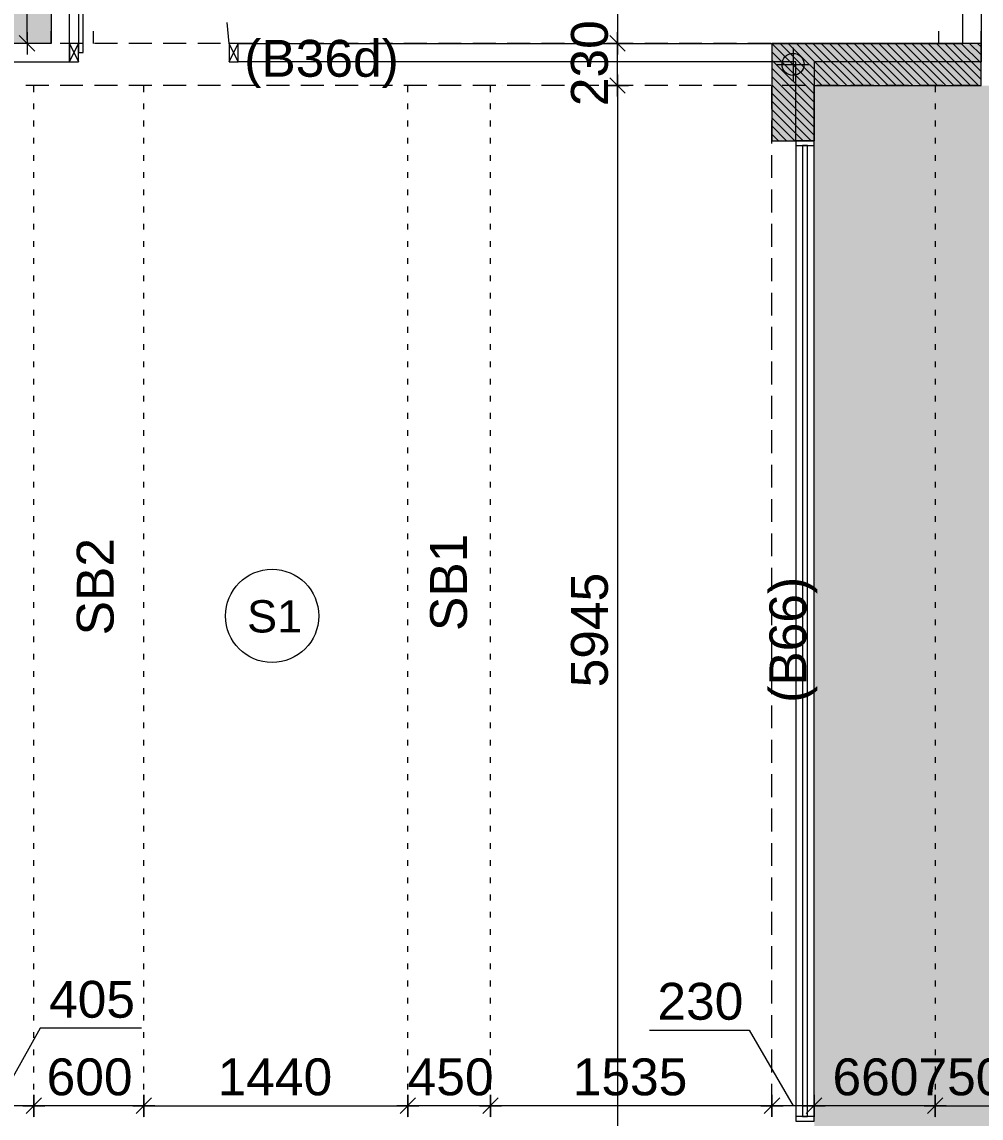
# Model space of a CAD drawing. Header units: millimetres. Extents: x -1303 to 98744, y -1303 to 90097.
# Drawn here: x 21544 to 26774, y 52649 to 58624 of the extents above; entities that cross this region are included whole.
import ezdxf

# ---------------------------------------------------------------- set-up
doc = ezdxf.new("R2010")
doc.units = ezdxf.units.MM
doc.layers.add('PDF_Geometry', color=7, linetype='Continuous')
doc.layers.add('PDF_Text', color=7, linetype='Continuous')
doc.layers.add('PDF_Solid Fills', color=192, linetype='Continuous', true_color=0xc2c0c0c0)
doc.styles.add('PDF ArialMT', font='arial.ttf')

msp = doc.modelspace()

# ---------------------------------------------------------------- hatches: boundary and pattern name
at = {"layer": 'PDF_Solid Fills'}
msp.add_hatch(color=256, dxfattribs=at).paths.add_polyline_path([(25634.25787, 57977.67206), (25864.28268, 57977.67206), (25864.28268, 58277.6816), (26774.30323, 58277.6816), (26774.30323, 58507.70642), (25634.25787, 58507.70642)])

# ---------------------------------------------------------------- linework, layer by layer
at = {"layer": 'PDF_Geometry', "color": 9, "lineweight": 0, "true_color": 0xc0c0c0}
for points in [[(20581.69975, 60607.28148), (20631.63248, 60707.14692), (21301.05158, 60707.14692), (21350.9843, 60607.28148), (21803.7528, 60607.28148), (21803.7528, 61831.87383), (26674.18779, 61831.87383), (26674.18779, 61319.8646), (26774.05116, 61319.8646), (26774.05116, 61932.58226), (20128.93125, 61932.58226), (20128.93125, 58277.42953), (20228.79463, 58277.42953), (20228.79463, 58406.9112), (21803.7528, 58406.9112), (21803.7528, 59837.15189), (21703.88943, 59837.15189), (21703.88943, 58507.61964), (20228.79463, 58507.61964), (20228.79463, 61831.87383), (21703.88943, 61831.87383), (21703.88943, 60707.14692), (21350.9843, 60707.14692), (21350.9843, 60607.28148)], [(22723.67642, 58406.9112), (22673.74577, 58507.61964), (22663.58856, 58621.86963)], [(21803.7528, 58406.9112), (21853.68345, 58507.61964)], [(21803.7528, 58507.61964), (21853.68345, 58406.9112)], [(22673.74577, 58406.9112), (22723.67642, 58507.61964)]]:
    msp.add_lwpolyline(points, dxfattribs=at)
at = {"layer": 'PDF_Geometry', "color": 122, "lineweight": 0, "true_color": 0x00b88a}
for points in [[(24792.02366, 61682.07774), (24792.02366, 58527.08693), (24792.02366, 58547.39721)], [(21572.71351, 58527.08693), (21572.71351, 60457.48953), (21572.71351, 60437.17511)], [(21572.71351, 58567.70749), (21572.71351, 58447.5359)], [(21631.95425, 58507.61964), (21512.62564, 58507.61964)], [(21529.55157, 58549.93445), (21615.02832, 58464.46183)], [(24792.02366, 58277.42953), (24792.02366, 58507.61964)], [(24792.02366, 58237.65195), (24792.02366, 58257.11924), (24792.02366, 52352.50857), (24792.02366, 52371.97173)], [(22195.58839, 53138.71697), (21644.64869, 53138.71697), (21405.99356, 52716.41596)], [(24966.36152, 53127.71678), (25509.6833, 53127.71678), (25749.18556, 52716.41596)], [(21588.79231, 52716.41596), (21224.03986, 52716.41596), (21243.50509, 52716.41596)], [(22188.8176, 52716.41596), (21628.56989, 52716.41596)], [(22228.59311, 52716.41596), (23629.21342, 52716.41596), (23608.90314, 52716.41596)], [(24098.90785, 52716.41596), (23648.67865, 52716.41596)], [(25613.77816, 52716.41596), (24119.21813, 52716.41596), (24138.68336, 52716.41596)], [(25843.97033, 52716.41596), (25653.55367, 52716.41596)], [(26504.08141, 52716.41596), (25883.74584, 52716.41596)], [(26543.85692, 52716.41596), (27253.90073, 52716.41596), (27233.58838, 52716.41596)]]:
    msp.add_lwpolyline(points, dxfattribs=at)
at = {"layer": 'PDF_Geometry', "color": 9, "lineweight": 0, "true_color": 0xc0c0c0}
for points in [[(21853.68345, 58457.68898), (21879.07234, 58457.68898), (21879.07234, 59276.90378), (21853.68345, 59276.90378)], [(26674.18779, 58507.61964), (26674.18779, 59107.64699), (26774.05116, 59107.64699), (26774.05116, 58406.9112), (25863.43556, 58406.9112), (25863.43556, 57976.99436), (25763.57218, 57976.99436), (25763.57218, 58406.9112), (22723.67642, 58406.9112), (22723.67642, 58507.61964)], [(21803.7528, 58406.9112), (21853.68428, 58406.9112), (21853.68428, 58507.62046), (21803.7528, 58507.62046)], [(22673.74577, 58406.9112), (22723.67725, 58406.9112), (22723.67725, 58507.62046), (22673.74577, 58507.62046)], [(25763.57218, 52632.63346), (25863.43514, 52632.63346), (25863.43514, 57976.99436), (25763.57218, 57976.99436)], [(25763.57218, 57951.60547), (25863.43514, 57951.60547), (25863.43514, 57976.99436), (25763.57218, 57976.99436)], [(25800.81046, 52658.02235), (25827.04565, 52658.02235), (25827.04565, 57951.60547), (25800.81046, 57951.60547)], [(25763.57218, 52632.63346), (25863.43514, 52632.63346), (25863.43514, 52658.02235), (25763.57218, 52658.02235)]]:
    msp.add_lwpolyline(points, close=True, dxfattribs=at)
at = {"layer": 'PDF_Geometry', "color": 157, "lineweight": 0, "true_color": 0x3f5f7f}
for points in [[(21703.88943, 58507.61964), (21703.88943, 58573.63322)], [(21934.0816, 58507.61964), (21934.0816, 58573.63322)], [(26543.85692, 58507.61964), (26543.85692, 58573.63322)], [(26774.05116, 58507.61964), (26774.05116, 58573.63322)], [(21690.34786, 58507.61964), (21565.09767, 58507.61964)], [(21877.38016, 58507.61964), (21752.97503, 58507.61964)], [(22065.25752, 58507.61964), (21940.00526, 58507.61964)], [(22252.28982, 58507.61964), (22127.88468, 58507.61964)], [(22440.16718, 58507.61964), (22314.91491, 58507.61964)], [(22627.19948, 58507.61964), (22502.79227, 58507.61964)], [(22815.07683, 58507.61964), (22689.82457, 58507.61964)], [(23002.95419, 58507.61964), (22877.70193, 58507.61964)], [(23189.98649, 58507.61964), (23064.73423, 58507.61964)], [(23377.86385, 58507.61964), (23252.61159, 58507.61964)], [(23564.89408, 58507.61964), (23440.48894, 58507.61964)], [(23752.77351, 58507.61964), (23627.52125, 58507.61964)], [(23939.80374, 58507.61964), (23815.3986, 58507.61964)], [(24127.68109, 58507.61964), (24002.43091, 58507.61964)], [(24314.7134, 58507.61964), (24190.30826, 58507.61964)], [(24502.59075, 58507.61964), (24377.33849, 58507.61964)], [(24690.46811, 58507.61964), (24565.21792, 58507.61964)], [(24877.50041, 58507.61964), (24752.24815, 58507.61964)], [(25065.37777, 58507.61964), (24940.12551, 58507.61964)], [(25252.41007, 58507.61964), (25128.00493, 58507.61964)], [(25440.28743, 58507.61964), (25315.03516, 58507.61964)], [(25627.31973, 58507.61964), (25502.91252, 58507.61964)], [(25815.19708, 58507.61964), (25689.94482, 58507.61964)], [(26002.22731, 58507.61964), (25877.82218, 58507.61964)], [(26190.10674, 58507.61964), (26064.85448, 58507.61964)], [(26377.9841, 58507.61964), (26252.73184, 58507.61964)], [(26565.01433, 58507.61964), (26439.76414, 58507.61964)], [(26752.89376, 58507.61964), (26627.6415, 58507.61964)], [(21690.34786, 58277.42953), (21565.09767, 58277.42953)], [(21877.38016, 58277.42953), (21752.97503, 58277.42953)], [(22065.25752, 58277.42953), (21940.00526, 58277.42953)], [(22252.28982, 58277.42953), (22127.88468, 58277.42953)], [(22440.16718, 58277.42953), (22314.91491, 58277.42953)], [(22627.19948, 58277.42953), (22502.79227, 58277.42953)], [(22815.07683, 58277.42953), (22689.82457, 58277.42953)], [(23002.95419, 58277.42953), (22877.70193, 58277.42953)], [(23189.98649, 58277.42953), (23064.73423, 58277.42953)], [(23377.86385, 58277.42953), (23252.61159, 58277.42953)], [(23564.89408, 58277.42953), (23440.48894, 58277.42953)], [(23752.77351, 58277.42953), (23627.52125, 58277.42953)], [(23939.80374, 58277.42953), (23815.3986, 58277.42953)], [(24127.68109, 58277.42953), (24002.43091, 58277.42953)], [(24314.7134, 58277.42953), (24190.30826, 58277.42953)], [(24502.59075, 58277.42953), (24377.33849, 58277.42953)], [(24690.46811, 58277.42953), (24565.21792, 58277.42953)], [(24877.50041, 58277.42953), (24752.24815, 58277.42953)], [(25065.37777, 58277.42953), (24940.12551, 58277.42953)], [(25252.41007, 58277.42953), (25128.00493, 58277.42953)], [(25440.28743, 58277.42953), (25315.03516, 58277.42953)], [(25627.31973, 58277.42953), (25502.91252, 58277.42953)], [(25634.08844, 58148.79084), (25634.08844, 58277.42953)], [(25815.19708, 58277.42953), (25689.94482, 58277.42953)], [(25863.43556, 58148.79084), (25863.43556, 58277.42953)], [(26002.22731, 58277.42953), (25877.82218, 58277.42953)], [(26190.10674, 58277.42953), (26064.85448, 58277.42953)], [(26377.9841, 58277.42953), (26252.73184, 58277.42953)], [(26565.01433, 58277.42953), (26439.76414, 58277.42953)], [(26752.89376, 58277.42953), (26627.6415, 58277.42953)], [(25634.08844, 57960.91555), (25634.08844, 58086.16575)], [(25863.43556, 57960.91555), (25863.43556, 58086.16575)], [(25634.08844, 57773.88326), (25634.08844, 57898.28633)], [(25863.43556, 57773.88326), (25863.43556, 57898.28633)], [(25634.08844, 57586.00383), (25634.08844, 57711.25815)], [(25863.43556, 57586.00383), (25863.43556, 57711.25815)], [(25634.08844, 57398.12854), (25634.08844, 57523.37873)], [(25863.43556, 57398.12854), (25863.43556, 57523.37873)], [(25634.08844, 57211.09624), (25634.08844, 57336.34643)], [(25863.43556, 57211.09624), (25863.43556, 57336.34643)], [(25634.08844, 57023.21681), (25634.08844, 57148.47114)], [(25863.43556, 57023.21681), (25863.43556, 57148.47114)], [(25634.08844, 56836.18452), (25634.08844, 56961.43884)], [(25863.43556, 56836.18452), (25863.43556, 56961.43884)], [(25634.08844, 56648.30923), (25634.08844, 56773.55942)], [(25863.43556, 56648.30923), (25863.43556, 56773.55942)], [(25634.08844, 56461.27692), (25634.08844, 56585.68412)], [(25863.43556, 56461.27692), (25863.43556, 56585.68412)], [(25634.08844, 56273.3975), (25634.08844, 56398.65183)], [(25863.43556, 56273.3975), (25863.43556, 56398.65183)], [(25634.08844, 56086.36933), (25634.08844, 56210.7724)], [(25863.43556, 56086.36933), (25863.43556, 56210.7724)], [(25634.08844, 55898.48991), (25634.08844, 56023.74011)], [(25863.43556, 55898.48991), (25863.43556, 56023.74011)], [(25634.08844, 55711.45761), (25634.08844, 55835.86482)], [(25863.43556, 55711.45761), (25863.43556, 55835.86482)], [(25634.08844, 55523.58232), (25634.08844, 55648.83251)], [(25863.43556, 55523.58232), (25863.43556, 55648.83251)], [(25634.08844, 55335.70289), (25634.08844, 55460.95309)], [(25863.43556, 55335.70289), (25863.43556, 55460.95309)], [(25634.08844, 55148.67059), (25634.08844, 55273.92492)], [(25863.43556, 55148.67059), (25863.43556, 55273.92492)], [(25634.08844, 54960.7953), (25634.08844, 55086.0455)], [(25863.43556, 54960.7953), (25863.43556, 55086.0455)], [(25634.08844, 54773.76301), (25634.08844, 54898.16608)], [(25863.43556, 54773.76301), (25863.43556, 54898.16608)], [(25634.08844, 54585.88358), (25634.08844, 54711.1379)], [(25863.43556, 54585.88358), (25863.43556, 54711.1379)], [(25634.08844, 54398.85128), (25634.08844, 54523.25848)], [(25863.43556, 54398.85128), (25863.43556, 54523.25848)], [(25634.08844, 54210.97599), (25634.08844, 54336.22618)], [(25863.43556, 54210.97599), (25863.43556, 54336.22618)], [(25634.08844, 54023.94369), (25634.08844, 54148.35089)], [(25863.43556, 54023.94369), (25863.43556, 54148.35089)], [(25634.08844, 53836.06427), (25634.08844, 53961.31859)], [(25863.43556, 53836.06427), (25863.43556, 53961.31859)], [(25634.08844, 53648.18898), (25634.08844, 53773.43917)], [(25863.43556, 53648.18898), (25863.43556, 53773.43917)], [(25634.08844, 53461.15667), (25634.08844, 53586.40687)], [(25863.43556, 53461.15667), (25863.43556, 53586.40687)], [(25634.08844, 53273.27725), (25634.08844, 53398.53158)], [(25863.43556, 53273.27725), (25863.43556, 53398.53158)], [(25634.08844, 53086.24908), (25634.08844, 53210.65215)], [(25863.43556, 53086.24908), (25863.43556, 53210.65215)], [(25634.08844, 52898.36966), (25634.08844, 53023.61986)], [(25863.43556, 52898.36966), (25863.43556, 53023.61986)], [(25634.08844, 52711.33736), (25634.08844, 52835.74457)], [(25863.43556, 52711.33736), (25863.43556, 52835.74457)]]:
    msp.add_lwpolyline(points, dxfattribs=at)
at = {"layer": 'PDF_Geometry', "lineweight": 0}
for points in [[(21703.88943, 58570.24886), (21703.88943, 58570.24886)], [(21703.88943, 58570.24886), (21703.88943, 58570.24886)], [(21934.0816, 58570.24886), (21934.0816, 58570.24886)], [(21934.0816, 58570.24886), (21934.0816, 58570.24886)], [(26543.85692, 58570.24886), (26543.85692, 58570.24886)], [(26543.85692, 58570.24886), (26543.85692, 58570.24886)], [(26774.05116, 58570.24886), (26774.05116, 58570.24886)], [(26774.05116, 58570.24886), (26774.05116, 58570.24886)], [(21572.71351, 58507.61964), (21572.71351, 58507.61964)], [(21637.8779, 58507.61964), (21637.8779, 58507.61964)], [(21703.88943, 58507.61964), (21703.88943, 58507.61964)], [(21703.88943, 58507.61964), (21703.88943, 58507.61964)], [(21703.88943, 58507.61964), (21703.88943, 58507.61964)], [(21934.0816, 58507.61964), (21934.0816, 58507.61964)], [(21934.0816, 58507.61964), (21934.0816, 58507.61964)], [(24098.90785, 58507.61964), (24098.90785, 58507.61964)], [(24098.90785, 58507.61964), (24098.90785, 58507.61964)], [(24164.07225, 58507.61964), (24164.07225, 58507.61964)], [(24164.07225, 58507.61964), (24164.07225, 58507.61964)], [(24226.69942, 58507.61964), (24226.69942, 58507.61964)], [(24226.69942, 58507.61964), (24226.69942, 58507.61964)], [(24289.32451, 58507.61964), (24289.32451, 58507.61964)], [(24289.32451, 58507.61964), (24289.32451, 58507.61964)], [(24351.9496, 58507.61964), (24351.9496, 58507.61964)], [(24351.9496, 58507.61964), (24351.9496, 58507.61964)], [(24414.57677, 58507.61964), (24414.57677, 58507.61964)], [(24414.57677, 58507.61964), (24414.57677, 58507.61964)], [(24477.20186, 58507.61964), (24477.20186, 58507.61964)], [(24477.20186, 58507.61964), (24477.20186, 58507.61964)], [(24538.98191, 58507.61964), (24538.98191, 58507.61964)], [(24538.98191, 58507.61964), (24538.98191, 58507.61964)], [(24601.607, 58507.61964), (24601.607, 58507.61964)], [(24601.607, 58507.61964), (24601.607, 58507.61964)], [(24664.23417, 58507.61964), (24664.23417, 58507.61964)], [(24664.23417, 58507.61964), (24664.23417, 58507.61964)], [(24726.85926, 58507.61964), (24726.85926, 58507.61964)], [(24726.85926, 58507.61964), (24726.85926, 58507.61964)], [(24792.02366, 58507.61964), (24792.02366, 58507.61964)], [(24792.02366, 58507.61964), (24792.02366, 58507.61964)], [(25634.08844, 58505.92952), (25863.43556, 58276.58241)], [(25678.09751, 58507.61964), (25907.44255, 58277.42953)], [(25722.94955, 58507.61964), (25952.29666, 58277.42953)], [(25767.80366, 58507.61964), (25997.15078, 58277.42953)], [(25812.65778, 58507.61964), (26042.84995, 58277.42953)], [(25857.5119, 58507.61964), (26087.70407, 58277.42953)], [(25902.36601, 58507.61964), (26132.55818, 58277.42953)], [(25947.21806, 58507.61964), (26177.4123, 58277.42953)], [(25992.07217, 58507.61964), (26222.26434, 58277.42953)], [(26036.92629, 58507.61964), (26267.11846, 58277.42953)], [(26081.78041, 58507.61964), (26311.97258, 58277.42953)], [(26126.63452, 58507.61964), (26356.82669, 58277.42953)], [(26171.48657, 58507.61964), (26401.68081, 58277.42953)], [(26216.34068, 58507.61964), (26446.53285, 58277.42953)], [(26261.1948, 58507.61964), (26491.38697, 58277.42953)], [(26306.04892, 58507.61964), (26536.24109, 58277.42953)], [(26350.90303, 58507.61964), (26581.0952, 58277.42953)], [(26395.75508, 58507.61964), (26625.94932, 58277.42953)], [(26441.45632, 58507.61964), (26670.80136, 58277.42953)], [(26486.31044, 58507.61964), (26715.65548, 58277.42953)], [(26531.16248, 58507.61964), (26760.5096, 58277.42953)], [(26543.85692, 58507.61964), (26543.85692, 58507.61964)], [(26543.85692, 58507.61964), (26543.85692, 58507.61964)], [(26576.0166, 58507.61964), (26774.05116, 58309.58713)], [(26620.87071, 58507.61964), (26774.05116, 58354.44331)], [(26665.72483, 58507.61964), (26774.05116, 58399.29536)], [(26710.57895, 58507.61964), (26774.05116, 58444.14742)], [(26755.43099, 58507.61964), (26774.05116, 58489.0036)], [(26774.05116, 58507.61964), (26774.05116, 58507.61964)], [(26774.05116, 58507.61964), (26774.05116, 58507.61964)], [(25634.08844, 58461.07334), (25863.43556, 58231.73036)], [(25634.08844, 58416.22129), (25863.43556, 58186.87417)], [(25634.08844, 58371.36924), (25863.43556, 58141.175)], [(25634.08844, 58326.51306), (25863.43556, 58096.32295)], [(24098.90785, 58277.42953), (24098.90785, 58277.42953)], [(24098.90785, 58277.42953), (24098.90785, 58277.42953)], [(24164.07225, 58277.42953), (24164.07225, 58277.42953)], [(24164.07225, 58277.42953), (24164.07225, 58277.42953)], [(24226.69942, 58277.42953), (24226.69942, 58277.42953)], [(24226.69942, 58277.42953), (24226.69942, 58277.42953)], [(24289.32451, 58277.42953), (24289.32451, 58277.42953)], [(24289.32451, 58277.42953), (24289.32451, 58277.42953)], [(24351.9496, 58277.42953), (24351.9496, 58277.42953)], [(24351.9496, 58277.42953), (24351.9496, 58277.42953)], [(24414.57677, 58277.42953), (24414.57677, 58277.42953)], [(24414.57677, 58277.42953), (24414.57677, 58277.42953)], [(24477.20186, 58277.42953), (24477.20186, 58277.42953)], [(24477.20186, 58277.42953), (24477.20186, 58277.42953)], [(24538.98191, 58277.42953), (24538.98191, 58277.42953)], [(24538.98191, 58277.42953), (24538.98191, 58277.42953)], [(24601.607, 58277.42953), (24601.607, 58277.42953)], [(24601.607, 58277.42953), (24601.607, 58277.42953)], [(24664.23417, 58277.42953), (24664.23417, 58277.42953)], [(24664.23417, 58277.42953), (24664.23417, 58277.42953)], [(24726.85926, 58277.42953), (24726.85926, 58277.42953)], [(24726.85926, 58277.42953), (24726.85926, 58277.42953)], [(24792.02366, 58277.42953), (24792.02366, 58277.42953)], [(24792.02366, 58277.42953), (24792.02366, 58277.42953)], [(25634.08844, 58281.66101), (25863.43556, 58051.46677)], [(25634.08844, 58236.80483), (25863.43556, 58006.61473)], [(25634.08844, 58191.95278), (25848.20181, 57976.99436)], [(25634.08844, 58147.10073), (25803.34769, 57976.99436)], [(25634.08844, 58102.24455), (25758.49565, 57976.99436)], [(25634.08844, 58057.3925), (25713.64153, 57976.99436)], [(25634.08844, 58012.53632), (25668.78742, 57976.99436)], [(21609.10466, 52716.41596), (21609.10466, 52716.41596)], [(21609.10466, 52716.41596), (21609.10466, 52716.41596)], [(22209.12788, 52716.41596), (22209.12788, 52716.41596)], [(22209.12788, 52716.41596), (22209.12788, 52716.41596)], [(23648.67865, 52716.41596), (23648.67865, 52716.41596)], [(23648.67865, 52716.41596), (23648.67865, 52716.41596)], [(24098.90785, 52716.41596), (24098.90785, 52716.41596)], [(24098.90785, 52716.41596), (24098.90785, 52716.41596)], [(25634.08844, 52705.41576), (25634.08844, 52705.41576)], [(25634.08844, 52705.41576), (25634.08844, 52705.41576)], [(25863.43556, 52705.41576), (25863.43556, 52705.41576)], [(25863.43556, 52705.41576), (25863.43556, 52705.41576)], [(26523.54664, 52716.41596), (26523.54664, 52716.41596)], [(26523.54664, 52716.41596), (26523.54664, 52716.41596)], [(21609.10466, 52649.55939), (21609.10466, 52649.55939)], [(21609.10466, 52649.55939), (21609.10466, 52649.55939)], [(22209.12788, 52649.55939), (22209.12788, 52649.55939)], [(22209.12788, 52649.55939), (22209.12788, 52649.55939)], [(23648.67865, 52649.55939), (23648.67865, 52649.55939)], [(23648.67865, 52649.55939), (23648.67865, 52649.55939)], [(24098.90785, 52649.55939), (24098.90785, 52649.55939)], [(24098.90785, 52649.55939), (24098.90785, 52649.55939)], [(26523.54664, 52649.55939), (26523.54664, 52649.55939)], [(26523.54664, 52649.55939), (26523.54664, 52649.55939)]]:
    msp.add_lwpolyline(points, dxfattribs=at)
at = {"layer": 'PDF_Geometry', "color": 122, "lineweight": 0, "true_color": 0x00b88a}
for points in [[(24792.02366, 58447.5359), (24792.02366, 58567.70749)], [(24731.93787, 58507.61964), (24852.11152, 58507.61964)], [(24834.33847, 58464.46183), (24749.70885, 58549.93445)], [(24749.70885, 58319.74435), (24834.33847, 58235.11472)], [(24792.02366, 58337.51739), (24792.02366, 58217.34167)], [(24852.11152, 58277.42953), (24731.93787, 58277.42953)], [(21609.10466, 52656.3281), (21609.10466, 52776.50383)], [(22209.12788, 52656.3281), (22209.12788, 52776.50383)], [(23648.67865, 52656.3281), (23648.67865, 52776.50383)], [(24098.90785, 52776.50383), (24098.90785, 52656.3281)], [(25634.08844, 52656.3281), (25634.08844, 52776.50383)], [(25863.43556, 52656.3281), (25863.43556, 52776.50383)], [(26523.54664, 52656.3281), (26523.54664, 52776.50383)], [(21669.19045, 52716.41596), (21549.0168, 52716.41596)], [(21651.41947, 52758.73078), (21566.78985, 52674.10115)], [(22269.21575, 52716.41596), (22149.04209, 52716.41596)], [(22251.44269, 52758.73078), (22166.81307, 52674.10115)], [(23708.76444, 52716.41596), (23588.59079, 52716.41596)], [(23690.99347, 52758.73078), (23606.36384, 52674.10115)], [(24038.81999, 52716.41596), (24158.99571, 52716.41596)], [(24056.59304, 52674.10115), (24141.22266, 52758.73078)], [(25694.1763, 52716.41596), (25574.00265, 52716.41596)], [(25676.40325, 52758.73078), (25591.77363, 52674.10115)], [(25923.52342, 52716.41596), (25804.19482, 52716.41596)], [(25906.5975, 52758.73078), (25821.12074, 52674.10115)], [(26583.63451, 52716.41596), (26463.45878, 52716.41596)], [(26565.86145, 52758.73078), (26481.23183, 52674.10115)]]:
    msp.add_lwpolyline(points, close=True, dxfattribs=at)
at = {"layer": 'PDF_Geometry', "color": 5, "lineweight": 0}
msp.add_lwpolyline([(25634.08844, 57976.99436), (25863.43556, 57976.99436), (25863.43556, 58277.42953), (26774.05116, 58277.42953), (26774.05116, 58507.61964), (25634.08844, 58507.61964)], close=True, dxfattribs=at)
msp.add_lwpolyline([(25634.08844, 57976.99436), (25863.43556, 57976.99436), (25863.43556, 58277.42953), (26774.05116, 58277.42953), (26774.05116, 58507.61964), (25634.08844, 58507.61964)], close=True, dxfattribs=at)
at = {"layer": 'PDF_Geometry', "color": 20, "lineweight": 0, "true_color": 0xff4405}
for points in [[(25749.18556, 58482.23075), (25749.18556, 58301.97129)], [(25658.63228, 58392.52665), (25838.89379, 58392.52665)]]:
    msp.add_lwpolyline(points, dxfattribs=at)
at = {"layer": 'PDF_Geometry', "color": 180, "lineweight": 0, "true_color": 0x4f14ff}
for points in [[(21609.10466, 58241.88343), (21609.10466, 58277.42953)], [(22209.12788, 58241.88343), (22209.12788, 58277.42953)], [(23648.67865, 58241.88343), (23648.67865, 58277.42953)], [(24098.90785, 58241.88343), (24098.90785, 58277.42953)], [(26523.54664, 58277.42953), (26523.54664, 58241.88343)], [(21609.10466, 58148.79084), (21609.10466, 58180.10546)], [(22209.12788, 58148.79084), (22209.12788, 58180.10546)], [(23648.67865, 58148.79084), (23648.67865, 58180.10546)], [(24098.90785, 58148.79084), (24098.90785, 58180.10546)], [(26523.54664, 58180.10546), (26523.54664, 58148.79084)], [(21609.10466, 58054.85114), (21609.10466, 58086.16575)], [(22209.12788, 58054.85114), (22209.12788, 58086.16575)], [(23648.67865, 58054.85114), (23648.67865, 58086.16575)], [(24098.90785, 58054.85114), (24098.90785, 58086.16575)], [(26523.54664, 58086.16575), (26523.54664, 58054.85114)], [(21609.10466, 57960.91555), (21609.10466, 57992.22603)], [(22209.12788, 57960.91555), (22209.12788, 57992.22603)], [(23648.67865, 57960.91555), (23648.67865, 57992.22603)], [(24098.90785, 57960.91555), (24098.90785, 57992.22603)], [(26523.54664, 57992.22603), (26523.54664, 57960.91555)], [(21609.10466, 57866.97585), (21609.10466, 57898.28633)], [(22209.12788, 57866.97585), (22209.12788, 57898.28633)], [(23648.67865, 57866.97585), (23648.67865, 57898.28633)], [(24098.90785, 57866.97585), (24098.90785, 57898.28633)], [(26523.54664, 57898.28633), (26523.54664, 57866.97585)], [(21609.10466, 57773.88326), (21609.10466, 57805.19374)], [(22209.12788, 57773.88326), (22209.12788, 57805.19374)], [(23648.67865, 57773.88326), (23648.67865, 57805.19374)], [(24098.90785, 57773.88326), (24098.90785, 57805.19374)], [(26523.54664, 57805.19374), (26523.54664, 57773.88326)], [(21609.10466, 57679.94354), (21609.10466, 57711.25815)], [(22209.12788, 57679.94354), (22209.12788, 57711.25815)], [(23648.67865, 57679.94354), (23648.67865, 57711.25815)], [(24098.90785, 57679.94354), (24098.90785, 57711.25815)], [(26523.54664, 57711.25815), (26523.54664, 57679.94354)], [(21609.10466, 57586.00383), (21609.10466, 57617.31845)], [(22209.12788, 57586.00383), (22209.12788, 57617.31845)], [(23648.67865, 57586.00383), (23648.67865, 57617.31845)], [(24098.90785, 57586.00383), (24098.90785, 57617.31845)], [(26523.54664, 57617.31845), (26523.54664, 57586.00383)], [(21609.10466, 57492.06412), (21609.10466, 57523.37873)], [(22209.12788, 57492.06412), (22209.12788, 57523.37873)], [(23648.67865, 57492.06412), (23648.67865, 57523.37873)], [(24098.90785, 57492.06412), (24098.90785, 57523.37873)], [(26523.54664, 57523.37873), (26523.54664, 57492.06412)], [(21609.10466, 57398.12854), (21609.10466, 57429.43902)], [(22209.12788, 57398.12854), (22209.12788, 57429.43902)], [(23648.67865, 57398.12854), (23648.67865, 57429.43902)], [(24098.90785, 57398.12854), (24098.90785, 57429.43902)], [(26523.54664, 57429.43902), (26523.54664, 57398.12854)], [(21609.10466, 57305.03595), (21609.10466, 57336.34643)], [(22209.12788, 57305.03595), (22209.12788, 57336.34643)], [(23648.67865, 57305.03595), (23648.67865, 57336.34643)], [(24098.90785, 57305.03595), (24098.90785, 57336.34643)], [(26523.54664, 57336.34643), (26523.54664, 57305.03595)], [(21609.10466, 57211.09624), (21609.10466, 57242.40672)], [(22209.12788, 57211.09624), (22209.12788, 57242.40672)], [(23648.67865, 57211.09624), (23648.67865, 57242.40672)], [(24098.90785, 57211.09624), (24098.90785, 57242.40672)], [(26523.54664, 57242.40672), (26523.54664, 57211.09624)], [(21609.10466, 57117.15653), (21609.10466, 57148.47114)], [(22209.12788, 57117.15653), (22209.12788, 57148.47114)], [(23648.67865, 57117.15653), (23648.67865, 57148.47114)], [(24098.90785, 57117.15653), (24098.90785, 57148.47114)], [(26523.54664, 57148.47114), (26523.54664, 57117.15653)], [(21609.10466, 57023.21681), (21609.10466, 57054.53143)], [(22209.12788, 57023.21681), (22209.12788, 57054.53143)], [(23648.67865, 57023.21681), (23648.67865, 57054.53143)], [(24098.90785, 57023.21681), (24098.90785, 57054.53143)], [(26523.54664, 57054.53143), (26523.54664, 57023.21681)], [(21609.10466, 56930.12422), (21609.10466, 56961.43884)], [(22209.12788, 56930.12422), (22209.12788, 56961.43884)], [(23648.67865, 56930.12422), (23648.67865, 56961.43884)], [(24098.90785, 56930.12422), (24098.90785, 56961.43884)], [(26523.54664, 56961.43884), (26523.54664, 56930.12422)], [(21609.10466, 56836.18452), (21609.10466, 56867.49913)], [(22209.12788, 56836.18452), (22209.12788, 56867.49913)], [(23648.67865, 56836.18452), (23648.67865, 56867.49913)], [(24098.90785, 56836.18452), (24098.90785, 56867.49913)], [(26523.54664, 56867.49913), (26523.54664, 56836.18452)], [(21609.10466, 56742.24893), (21609.10466, 56773.55942)], [(22209.12788, 56742.24893), (22209.12788, 56773.55942)], [(23648.67865, 56742.24893), (23648.67865, 56773.55942)], [(24098.90785, 56742.24893), (24098.90785, 56773.55942)], [(26523.54664, 56773.55942), (26523.54664, 56742.24893)], [(21609.10466, 56648.30923), (21609.10466, 56679.61971)], [(22209.12788, 56648.30923), (22209.12788, 56679.61971)], [(23648.67865, 56648.30923), (23648.67865, 56679.61971)], [(24098.90785, 56648.30923), (24098.90785, 56679.61971)], [(26523.54664, 56679.61971), (26523.54664, 56648.30923)], [(21609.10466, 56554.36951), (21609.10466, 56585.68412)], [(22209.12788, 56554.36951), (22209.12788, 56585.68412)], [(23648.67865, 56554.36951), (23648.67865, 56585.68412)], [(24098.90785, 56554.36951), (24098.90785, 56585.68412)], [(26523.54664, 56585.68412), (26523.54664, 56554.36951)], [(21609.10466, 56461.27692), (21609.10466, 56492.59154)], [(22209.12788, 56461.27692), (22209.12788, 56492.59154)], [(23648.67865, 56461.27692), (23648.67865, 56492.59154)], [(24098.90785, 56461.27692), (24098.90785, 56492.59154)], [(26523.54664, 56492.59154), (26523.54664, 56461.27692)], [(21609.10466, 56367.33721), (21609.10466, 56398.65183)], [(22209.12788, 56367.33721), (22209.12788, 56398.65183)], [(23648.67865, 56367.33721), (23648.67865, 56398.65183)], [(24098.90785, 56367.33721), (24098.90785, 56398.65183)], [(26523.54664, 56398.65183), (26523.54664, 56367.33721)], [(21609.10466, 56273.3975), (21609.10466, 56304.71212)], [(22209.12788, 56273.3975), (22209.12788, 56304.71212)], [(23648.67865, 56273.3975), (23648.67865, 56304.71212)], [(24098.90785, 56273.3975), (24098.90785, 56304.71212)], [(26523.54664, 56304.71212), (26523.54664, 56273.3975)], [(21609.10466, 56179.46192), (21609.10466, 56210.7724)], [(22209.12788, 56179.46192), (22209.12788, 56210.7724)], [(23648.67865, 56179.46192), (23648.67865, 56210.7724)], [(24098.90785, 56179.46192), (24098.90785, 56210.7724)], [(26523.54664, 56210.7724), (26523.54664, 56179.46192)], [(21609.10466, 56086.36933), (21609.10466, 56117.67981)], [(22209.12788, 56086.36933), (22209.12788, 56117.67981)], [(23648.67865, 56086.36933), (23648.67865, 56117.67981)], [(24098.90785, 56086.36933), (24098.90785, 56117.67981)], [(26523.54664, 56117.67981), (26523.54664, 56086.36933)], [(21609.10466, 55992.42962), (21609.10466, 56023.74011)], [(22209.12788, 55992.42962), (22209.12788, 56023.74011)], [(23648.67865, 55992.42962), (23648.67865, 56023.74011)], [(24098.90785, 55992.42962), (24098.90785, 56023.74011)], [(26523.54664, 56023.74011), (26523.54664, 55992.42962)], [(21609.10466, 55898.48991), (21609.10466, 55929.80452)], [(22209.12788, 55898.48991), (22209.12788, 55929.80452)], [(23648.67865, 55898.48991), (23648.67865, 55929.80452)], [(24098.90785, 55898.48991), (24098.90785, 55929.80452)], [(26523.54664, 55929.80452), (26523.54664, 55898.48991)], [(21609.10466, 55804.55019), (21609.10466, 55835.86482)], [(22209.12788, 55804.55019), (22209.12788, 55835.86482)], [(23648.67865, 55804.55019), (23648.67865, 55835.86482)], [(24098.90785, 55804.55019), (24098.90785, 55835.86482)], [(26523.54664, 55835.86482), (26523.54664, 55804.55019)], [(21609.10466, 55711.45761), (21609.10466, 55741.9251)], [(22209.12788, 55711.45761), (22209.12788, 55741.9251)], [(23648.67865, 55711.45761), (23648.67865, 55741.9251)], [(24098.90785, 55711.45761), (24098.90785, 55741.9251)], [(26523.54664, 55741.9251), (26523.54664, 55711.45761)], [(21609.10466, 55617.5179), (21609.10466, 55648.83251)], [(22209.12788, 55617.5179), (22209.12788, 55648.83251)], [(23648.67865, 55617.5179), (23648.67865, 55648.83251)], [(24098.90785, 55617.5179), (24098.90785, 55648.83251)], [(26523.54664, 55648.83251), (26523.54664, 55617.5179)], [(21609.10466, 55523.58232), (21609.10466, 55554.8928)], [(22209.12788, 55523.58232), (22209.12788, 55554.8928)], [(23648.67865, 55523.58232), (23648.67865, 55554.8928)], [(24098.90785, 55523.58232), (24098.90785, 55554.8928)], [(26523.54664, 55554.8928), (26523.54664, 55523.58232)], [(21609.10466, 55429.64261), (21609.10466, 55460.95309)], [(22209.12788, 55429.64261), (22209.12788, 55460.95309)], [(23648.67865, 55429.64261), (23648.67865, 55460.95309)], [(24098.90785, 55429.64261), (24098.90785, 55460.95309)], [(26523.54664, 55460.95309), (26523.54664, 55429.64261)], [(21609.10466, 55335.70289), (21609.10466, 55367.01751)], [(22209.12788, 55335.70289), (22209.12788, 55367.01751)], [(23648.67865, 55335.70289), (23648.67865, 55367.01751)], [(24098.90785, 55335.70289), (24098.90785, 55367.01751)], [(26523.54664, 55367.01751), (26523.54664, 55335.70289)], [(21609.10466, 55242.61031), (21609.10466, 55273.92492)], [(22209.12788, 55242.61031), (22209.12788, 55273.92492)], [(23648.67865, 55242.61031), (23648.67865, 55273.92492)], [(24098.90785, 55242.61031), (24098.90785, 55273.92492)], [(26523.54664, 55273.92492), (26523.54664, 55242.61031)], [(21609.10466, 55148.67059), (21609.10466, 55179.98521)], [(22209.12788, 55148.67059), (22209.12788, 55179.98521)], [(23648.67865, 55148.67059), (23648.67865, 55179.98521)], [(24098.90785, 55148.67059), (24098.90785, 55179.98521)], [(26523.54664, 55179.98521), (26523.54664, 55148.67059)], [(21609.10466, 55054.73089), (21609.10466, 55086.0455)], [(22209.12788, 55054.73089), (22209.12788, 55086.0455)], [(23648.67865, 55054.73089), (23648.67865, 55086.0455)], [(24098.90785, 55054.73089), (24098.90785, 55086.0455)], [(26523.54664, 55086.0455), (26523.54664, 55054.73089)], [(21609.10466, 54960.7953), (21609.10466, 54992.10578)], [(22209.12788, 54960.7953), (22209.12788, 54992.10578)], [(23648.67865, 54960.7953), (23648.67865, 54992.10578)], [(24098.90785, 54960.7953), (24098.90785, 54992.10578)], [(26523.54664, 54992.10578), (26523.54664, 54960.7953)], [(21609.10466, 54867.70271), (21609.10466, 54898.16608)], [(22209.12788, 54867.70271), (22209.12788, 54898.16608)], [(23648.67865, 54867.70271), (23648.67865, 54898.16608)], [(24098.90785, 54867.70271), (24098.90785, 54898.16608)], [(26523.54664, 54898.16608), (26523.54664, 54867.70271)], [(21609.10466, 54773.76301), (21609.10466, 54805.07349)], [(22209.12788, 54773.76301), (22209.12788, 54805.07349)], [(23648.67865, 54773.76301), (23648.67865, 54805.07349)], [(24098.90785, 54773.76301), (24098.90785, 54805.07349)], [(26523.54664, 54805.07349), (26523.54664, 54773.76301)], [(21609.10466, 54679.82329), (21609.10466, 54711.1379)], [(22209.12788, 54679.82329), (22209.12788, 54711.1379)], [(23648.67865, 54679.82329), (23648.67865, 54711.1379)], [(24098.90785, 54679.82329), (24098.90785, 54711.1379)], [(26523.54664, 54711.1379), (26523.54664, 54679.82329)], [(21609.10466, 54585.88358), (21609.10466, 54617.1982)], [(22209.12788, 54585.88358), (22209.12788, 54617.1982)], [(23648.67865, 54585.88358), (23648.67865, 54617.1982)], [(24098.90785, 54585.88358), (24098.90785, 54617.1982)], [(26523.54664, 54617.1982), (26523.54664, 54585.88358)], [(21609.10466, 54491.94387), (21609.10466, 54523.25848)], [(22209.12788, 54491.94387), (22209.12788, 54523.25848)], [(23648.67865, 54491.94387), (23648.67865, 54523.25848)], [(24098.90785, 54491.94387), (24098.90785, 54523.25848)], [(26523.54664, 54523.25848), (26523.54664, 54491.94387)], [(21609.10466, 54398.85128), (21609.10466, 54430.16589)], [(22209.12788, 54398.85128), (22209.12788, 54430.16589)], [(23648.67865, 54398.85128), (23648.67865, 54430.16589)], [(24098.90785, 54398.85128), (24098.90785, 54430.16589)], [(26523.54664, 54430.16589), (26523.54664, 54398.85128)], [(21609.10466, 54304.9157), (21609.10466, 54336.22618)], [(22209.12788, 54304.9157), (22209.12788, 54336.22618)], [(23648.67865, 54304.9157), (23648.67865, 54336.22618)], [(24098.90785, 54304.9157), (24098.90785, 54336.22618)], [(26523.54664, 54336.22618), (26523.54664, 54304.9157)], [(21609.10466, 54210.97599), (21609.10466, 54242.28647)], [(22209.12788, 54210.97599), (22209.12788, 54242.28647)], [(23648.67865, 54210.97599), (23648.67865, 54242.28647)], [(24098.90785, 54210.97599), (24098.90785, 54242.28647)], [(26523.54664, 54242.28647), (26523.54664, 54210.97599)], [(21609.10466, 54117.03628), (21609.10466, 54148.35089)], [(22209.12788, 54117.03628), (22209.12788, 54148.35089)], [(23648.67865, 54117.03628), (23648.67865, 54148.35089)], [(24098.90785, 54117.03628), (24098.90785, 54148.35089)], [(26523.54664, 54148.35089), (26523.54664, 54117.03628)], [(21609.10466, 54023.94369), (21609.10466, 54054.41118)], [(22209.12788, 54023.94369), (22209.12788, 54054.41118)], [(23648.67865, 54023.94369), (23648.67865, 54054.41118)], [(24098.90785, 54023.94369), (24098.90785, 54054.41118)], [(26523.54664, 54054.41118), (26523.54664, 54023.94369)], [(21609.10466, 53930.00397), (21609.10466, 53961.31859)], [(22209.12788, 53930.00397), (22209.12788, 53961.31859)], [(23648.67865, 53930.00397), (23648.67865, 53961.31859)], [(24098.90785, 53930.00397), (24098.90785, 53961.31859)], [(26523.54664, 53961.31859), (26523.54664, 53930.00397)], [(21609.10466, 53836.06427), (21609.10466, 53867.37888)], [(22209.12788, 53836.06427), (22209.12788, 53867.37888)], [(23648.67865, 53836.06427), (23648.67865, 53867.37888)], [(24098.90785, 53836.06427), (24098.90785, 53867.37888)], [(26523.54664, 53867.37888), (26523.54664, 53836.06427)], [(21609.10466, 53742.12868), (21609.10466, 53773.43917)], [(22209.12788, 53742.12868), (22209.12788, 53773.43917)], [(23648.67865, 53742.12868), (23648.67865, 53773.43917)], [(24098.90785, 53742.12868), (24098.90785, 53773.43917)], [(26523.54664, 53773.43917), (26523.54664, 53742.12868)], [(21609.10466, 53648.18898), (21609.10466, 53679.49946)], [(22209.12788, 53648.18898), (22209.12788, 53679.49946)], [(23648.67865, 53648.18898), (23648.67865, 53679.49946)], [(24098.90785, 53648.18898), (24098.90785, 53679.49946)], [(26523.54664, 53679.49946), (26523.54664, 53648.18898)], [(21609.10466, 53555.09639), (21609.10466, 53586.40687)], [(22209.12788, 53555.09639), (22209.12788, 53586.40687)], [(23648.67865, 53555.09639), (23648.67865, 53586.40687)], [(24098.90785, 53555.09639), (24098.90785, 53586.40687)], [(26523.54664, 53586.40687), (26523.54664, 53555.09639)], [(21609.10466, 53461.15667), (21609.10466, 53492.47129)], [(22209.12788, 53461.15667), (22209.12788, 53492.47129)], [(23648.67865, 53461.15667), (23648.67865, 53492.47129)], [(24098.90785, 53461.15667), (24098.90785, 53492.47129)], [(26523.54664, 53492.47129), (26523.54664, 53461.15667)], [(21609.10466, 53367.21696), (21609.10466, 53398.53158)], [(22209.12788, 53367.21696), (22209.12788, 53398.53158)], [(23648.67865, 53367.21696), (23648.67865, 53398.53158)], [(24098.90785, 53367.21696), (24098.90785, 53398.53158)], [(26523.54664, 53398.53158), (26523.54664, 53367.21696)], [(21609.10466, 53273.27725), (21609.10466, 53304.59187)], [(22209.12788, 53273.27725), (22209.12788, 53304.59187)], [(23648.67865, 53273.27725), (23648.67865, 53304.59187)], [(24098.90785, 53273.27725), (24098.90785, 53304.59187)], [(26523.54664, 53304.59187), (26523.54664, 53273.27725)], [(21609.10466, 53180.18466), (21609.10466, 53210.65215)], [(22209.12788, 53180.18466), (22209.12788, 53210.65215)], [(23648.67865, 53180.18466), (23648.67865, 53210.65215)], [(24098.90785, 53180.18466), (24098.90785, 53210.65215)], [(26523.54664, 53210.65215), (26523.54664, 53180.18466)], [(21609.10466, 53086.24908), (21609.10466, 53117.55956)], [(22209.12788, 53086.24908), (22209.12788, 53117.55956)], [(23648.67865, 53086.24908), (23648.67865, 53117.55956)], [(24098.90785, 53086.24908), (24098.90785, 53117.55956)], [(26523.54664, 53117.55956), (26523.54664, 53086.24908)], [(21609.10466, 52992.30937), (21609.10466, 53023.61986)], [(22209.12788, 52992.30937), (22209.12788, 53023.61986)], [(23648.67865, 52992.30937), (23648.67865, 53023.61986)], [(24098.90785, 52992.30937), (24098.90785, 53023.61986)], [(26523.54664, 53023.61986), (26523.54664, 52992.30937)], [(21609.10466, 52898.36966), (21609.10466, 52929.68427)], [(22209.12788, 52898.36966), (22209.12788, 52929.68427)], [(23648.67865, 52898.36966), (23648.67865, 52929.68427)], [(24098.90785, 52898.36966), (24098.90785, 52929.68427)], [(26523.54664, 52929.68427), (26523.54664, 52898.36966)], [(21609.10466, 52804.42994), (21609.10466, 52835.74457)], [(22209.12788, 52804.42994), (22209.12788, 52835.74457)], [(23648.67865, 52804.42994), (23648.67865, 52835.74457)], [(24098.90785, 52804.42994), (24098.90785, 52835.74457)], [(26523.54664, 52835.74457), (26523.54664, 52804.42994)], [(21609.10466, 52711.33736), (21609.10466, 52742.65198)], [(22209.12788, 52711.33736), (22209.12788, 52742.65198)], [(23648.67865, 52711.33736), (23648.67865, 52742.65198)], [(24098.90785, 52711.33736), (24098.90785, 52742.65198)], [(26523.54664, 52742.65198), (26523.54664, 52711.33736)]]:
    msp.add_lwpolyline(points, dxfattribs=at)
at = {"layer": 'PDF_Geometry', "color": 20, "lineweight": 0, "true_color": 0xff4405}
msp.add_circle((25749.28104, 58392.72544), 60.01393, dxfattribs=at)
at = {"layer": 'PDF_Geometry', "color": 7, "lineweight": 0, "true_color": 0xffffff}
msp.add_circle((25749.25323, 58392.71106), 59.9861, dxfattribs=at)
at = {"layer": 'PDF_Geometry', "color": 6, "lineweight": 0}
msp.add_circle((22908.46113, 55386.29096), 254.09587, dxfattribs=at)
at = {"layer": 'PDF_Solid Fills', "color": 43, "lineweight": 0, "true_color": 0x00007f}
for points in [[(20359.29492, 60477.71304), (20359.29492, 58507.70642), (21704.31299, 60477.71304), (21704.31299, 58507.70642)], [(27644.29621, 52332.70656), (27644.29621, 58277.6816), (25864.28268, 52332.70656), (25864.28268, 58277.6816)]]:
    msp.add_solid(points, dxfattribs=at)

# ---------------------------------------------------------------- texts
at = {"layer": 'PDF_Text', "char_height": 201.084641, "attachment_point": 4, "rotation": 90, "style": 'PDF ArialMT'}
for s, insert in [('230', (24640.0704, 58164.92812)), ('5945', (24640.0704, 54996.90028))]:
    msp.add_mtext(s, dxfattribs=dict(at, insert=insert))
at = {"layer": 'PDF_Text', "color": 6, "attachment_point": 4, "style": 'PDF ArialMT'}
for s, insert, char_height in [('(B36d)', (22756.35525, 58395.6773), 201.084641), ('S1', (22771.67769, 55382.85184), 175.948867)]:
    msp.add_mtext(s, dxfattribs=dict(at, insert=insert, char_height=char_height))
at = {"layer": 'PDF_Text', "color": 6, "char_height": 201.084641, "attachment_point": 4, "rotation": 90, "style": 'PDF ArialMT'}
for s, insert in [('SB1', (23871.77674, 55303.86563)), ('SB2', (21945.29264, 55280.26748)), ('(B66)', (25750.91604, 54912.4945))]:
    msp.add_mtext(s, dxfattribs=dict(at, insert=insert))
at = {"layer": 'PDF_Text', "char_height": 201.084641, "attachment_point": 4, "style": 'PDF ArialMT'}
for s, insert in [('405', (21692.38307, 53295.25936)), ('230', (25009.27468, 53284.35781)), ('600', (21678.91163, 52872.37597)), ('1440', (22611.35061, 52872.37597)), ('450', (23647.39416, 52872.37597)), ('1535', (24547.82798, 52872.37597)), ('660750370', (25964.08713, 52872.37597))]:
    msp.add_mtext(s, dxfattribs=dict(at, insert=insert))

doc.saveas('drawing.dxf')
